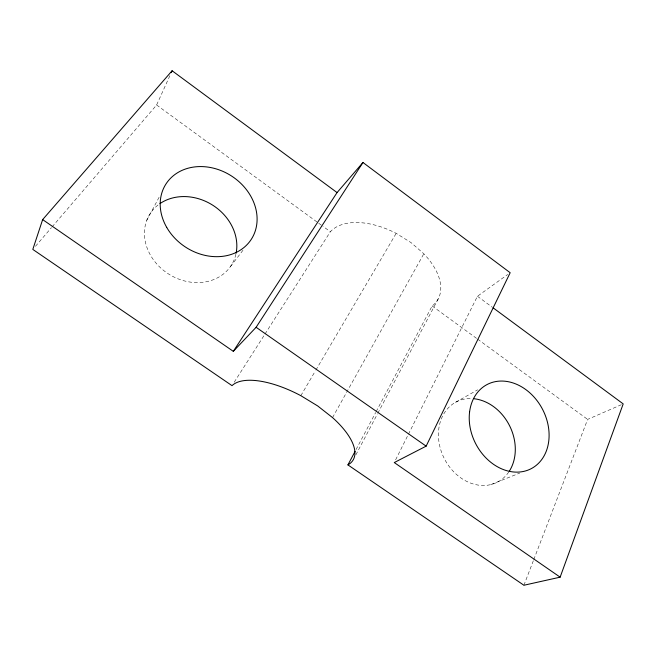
<?xml version="1.0" encoding="UTF-8"?>
<svg xmlns="http://www.w3.org/2000/svg" width="656" height="656" viewBox="0 0 656 656"><rect width="100%" height="100%" fill="white"/><g stroke="black" fill="none" stroke-linecap="round" stroke-linejoin="round"><path stroke-width="0.49" stroke-dasharray="3.28 2.46" d="M523.914 585.25L533.435 560.47M533.804 559.519L587.637 419.397L621.33 404.719M52.103 226.894L156.62 104.993L170.011 75.374M395.634 459.815L407.975 435.141M408.434 434.231L477.445 296.258L507.711 274.487M355.864 454.846L377.307 414.223M377.782 413.321L438.323 298.693M356.06 449.549L375.675 412.526M376.15 411.624L432.132 305.967A63.747 36.375 30.3 0 0 423.817 253.774L411.091 242.638L396.175 233.347A63.747 36.375 30.3 0 0 330.362 231.732L322.916 226.304M146.723 220.4L160.13 195.349M332.543 417.601L423.817 253.774M300.842 395.683L315.347 370.976M315.864 370.099L396.175 233.347M234.217 382.202L264.434 334.913M264.983 334.052L330.362 231.732M230.477 266.516L243.917 249.034M35.465 246.303L51.439 227.673M455.526 402.308L477.658 389.828M490.885 484.579L519.7 473.099M156.62 104.993L317.947 222.679M318.775 223.286L322.088 225.697M432.132 305.967L476.797 338.545M477.625 339.152L587.637 419.397M477.445 296.258L492.271 307.205M235.898 254.241A48.109 40.877 31.9 0 1 168.026 273.642A48.109 40.877 31.9 0 1 159.129 204.196M508.744 472.033A45.084 36.531 63.1 0 1 444.358 458.683A45.084 36.531 63.1 0 1 471.197 398.553"/><path stroke-width="0.98" d="M560.134 577.165L394.264 462.554L426.146 446.146L510.171 272.724L362.965 162.499L337.061 192.577L172.102 70.75L42.648 219.604L32.8 249.411L232.019 385.646A71.274 29.397 30.1 0 1 300.842 395.683L317.717 405.966L332.543 417.601A71.274 29.397 30.1 0 1 347.926 464.899L523.914 585.25L560.134 577.165L623.2 403.899L493.091 307.812M171.265 72.595L172.102 70.75M347.926 464.899L355.101 451.361M42.648 219.604L233.306 351.337L256.111 327.287L362.965 162.499M233.306 351.337L337.061 192.577M256.111 327.287L426.146 446.146M159.941 203.622A48.109 40.877 31.9 0 1 213.241 205.525A48.109 40.877 31.9 0 1 236.103 253.29M474.14 398.758A45.084 36.531 63.1 0 1 509.884 426.367A45.084 36.531 63.1 0 1 509.294 471.205M166.706 227.378A50.848 42.337 33.2 0 0 250.641 240.293A50.848 42.337 33.2 0 0 208.6 167.19A50.848 42.337 33.2 0 0 166.706 227.378M469.581 412.025A47.503 37.589 62.3 0 0 524.349 471.246A47.503 37.589 62.3 0 0 533.549 396.495A47.503 37.589 62.3 0 0 469.581 412.025"/></g></svg>
